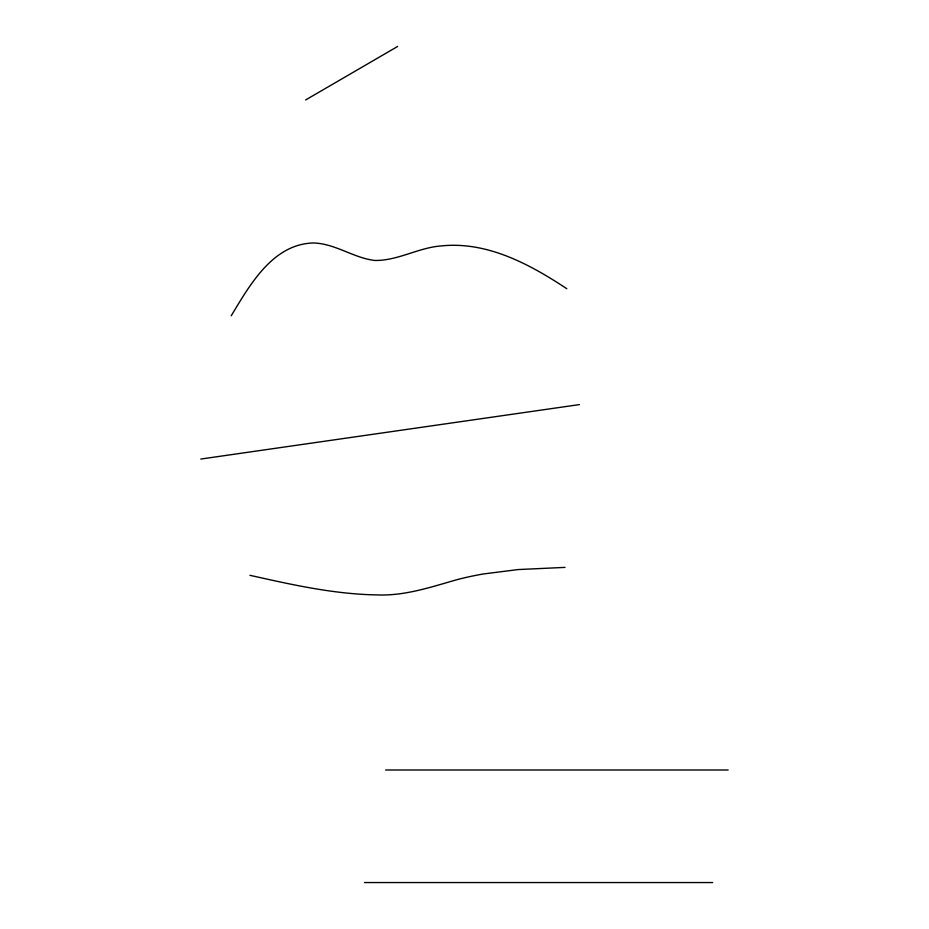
<?xml version="1.0" encoding="UTF-8"?>
<svg xmlns="http://www.w3.org/2000/svg" width="929" height="929" viewBox="0 0 929 929"><rect width="100%" height="100%" fill="white"/><g stroke="black" fill="none" stroke-linecap="round" stroke-linejoin="round"><path stroke-width="1.39" d="M231.216 315.79C249.738 285.157 272.627 244.13 313.212 242.98C335.148 243.41 353.426 258.007 374.898 260.468C397.949 260.782 418.503 247.544 441.368 245.918C487.133 241.145 529.913 264.3 566.806 288.71M305.618 99.96L397.647 46.45M200.827 459.042L579.464 404.591M565.018 567.387L518.219 569.558L483.428 573.959A321.655 321.655 0 0 0 457.37 579.568C431.091 587.012 404.661 596.116 376.907 594.908C333.917 594.188 291.694 584.666 249.913 575.306M385.64 770.002L728.173 770.002M364.435 882.55L712.671 882.55"/></g></svg>
